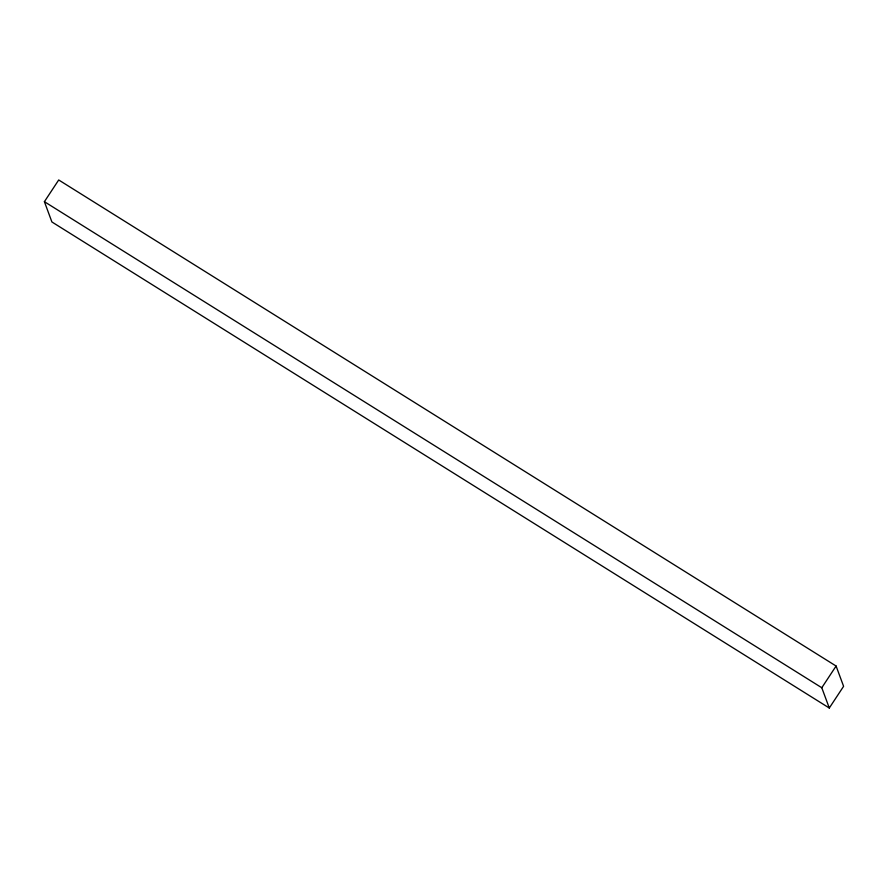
<?xml version="1.0" encoding="UTF-8"?>
<svg xmlns="http://www.w3.org/2000/svg" width="888" height="888" viewBox="0 0 888 888"><rect width="100%" height="100%" fill="white"/><g stroke="black" fill="none" stroke-linecap="round" stroke-linejoin="round"><path stroke-width="1.33" d="M44.4 201.687L58.708 179.975L836.096 666.033L843.6 686.313L829.292 708.025L51.904 221.967L44.4 201.687L821.789 687.745L829.292 708.025M821.789 687.745L836.096 666.033"/></g></svg>
